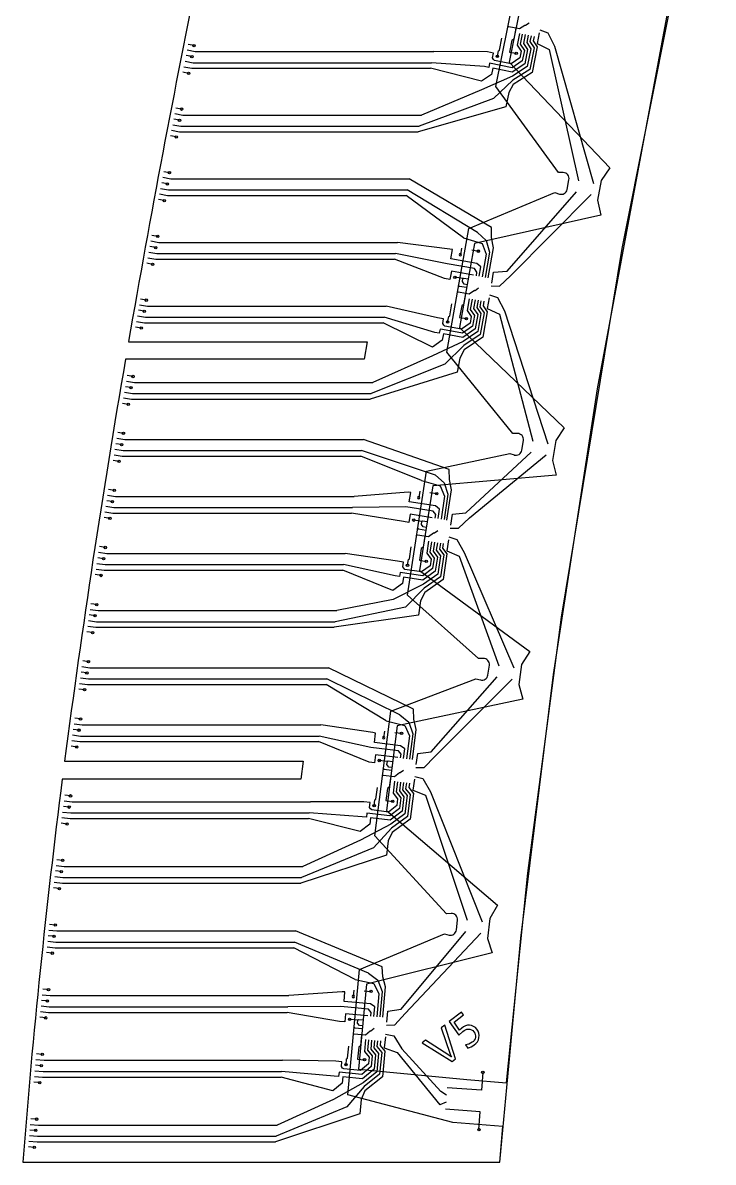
# Model space of a CAD drawing. Extents: x 0 to 257, y 0 to 749.
# Drawn here: x 0 to 115.8, y 0 to 191.1 of the extents above; entities that cross this region are included whole.
import ezdxf

# ---------------------------------------------------------------- set-up
doc = ezdxf.new("R2010")
doc.units = 0
for name, color, linetype in [('V5$B_CU', 70, 'CONTINUOUS'), ('V5$EDGE_CUTS', 118, 'CONTINUOUS'), ('V5$F_CU', 7, 'CONTINUOUS'), ('V5$F_CU_NAME', 7, 'CONTINUOUS'), ('V5$VIAS', 5, 'CONTINUOUS')]:
    doc.layers.add(name, color=color, linetype=linetype)

msp = doc.modelspace()

# ---------------------------------------------------------------- linework, layer by layer
at = {"layer": 'V5$B_CU'}
for p, q in [((100.5, 153.23), (115.75, 229.76)), ((79.32, 180.41), (83.45, 201.09)), ((84.35, 198.55), (81.54, 184.5)), ((81.54, 184.5), (98.43, 166.74)), ((89.83, 165.97), (79.32, 180.41)), ((98.43, 166.74), (96.99, 164.64)), ((90.6, 165.96), (89.83, 165.97)), ((91.26, 163.13), (91.57, 164.77)), ((96.99, 164.64), (96.36, 161.32)), ((74.79, 156.61), (89.22, 162.61)), ((89.22, 162.61), (89.96, 162.37)), ((96.36, 161.32), (96.93, 158.84)), ((96.93, 158.84), (75.74, 154.08)), ((71.09, 135.85), (74.79, 156.61)), ((75.74, 154.08), (73.23, 139.98)), ((90.34, 91.42), (100.5, 153.23)), ((73.23, 139.98), (90.74, 123.17)), ((17.73, 137.61), (57.73, 137.61)), ((57.73, 137.61), (57.22, 134.66)), ((82.16, 122.21), (71.09, 135.85)), ((57.22, 134.66), (17.22, 134.66)), ((90.74, 123.17), (89.35, 121.04)), ((82.93, 122.21), (82.16, 122.21)), ((83.66, 119.4), (83.93, 121.05)), ((89.35, 121.04), (88.8, 117.71)), ((67.71, 115.92), (81.63, 118.84)), ((81.63, 118.84), (82.38, 118.61)), ((88.8, 117.71), (89.42, 115.24)), ((64.48, 95.08), (67.71, 115.92)), ((89.42, 115.24), (68.72, 113.41)), ((68.72, 113.41), (66.52, 99.26)), ((66.52, 99.26), (84.98, 85.63)), ((76.42, 84.47), (64.48, 95.08)), ((84.69, 48.45), (90.34, 91.42)), ((77.19, 84.5), (76.42, 84.47)), ((84.98, 85.63), (83.63, 83.47)), ((77.98, 81.7), (78.22, 83.36)), ((83.63, 83.47), (83.16, 80.12)), ((61.71, 75.66), (75.97, 81.09)), ((75.97, 81.09), (76.72, 80.88)), ((83.16, 80.12), (83.84, 77.67)), ((83.84, 77.67), (62.78, 73.19)), ((59.03, 54.74), (61.71, 75.66)), ((62.78, 73.19), (60.96, 58.98)), ((7, 67.24), (47, 67.24)), ((47, 67.24), (46.62, 64.26)), ((46.62, 64.26), (6.62, 64.26)), ((60.96, 58.98), (79.57, 43.1)), ((71.05, 41.68), (59.03, 54.74)), ((81.1, 13.31), (84.69, 48.45)), ((79.57, 43.1), (78.29, 40.9)), ((71.82, 41.73), (71.05, 41.68)), ((72.69, 38.96), (72.88, 40.62)), ((78.29, 40.9), (77.92, 37.54)), ((56.46, 32.31), (70.7, 38.29)), ((70.7, 38.29), (71.46, 38.1)), ((77.92, 37.54), (78.67, 35.11)), ((78.67, 35.11), (57.61, 29.87)), ((54.48, 11.32), (56.46, 32.31)), ((57.61, 29.87), (56.27, 15.61)), ((56.27, 15.61), (74.46, 13.89)), ((74.46, 13.89), (81.1, 13.31)), ((72.1, 6.68), (54.48, 11.32)), ((80.48, 5.99), (72.1, 6.68)), ((80, 0), (80.48, 5.99)), ((0, 0), (80, 0))]:
    msp.add_line(p, q, dxfattribs=at)
for centre, radius, start, end in [((2152.39, -233.01), 2166.6, 168.44918, 170.15038), ((90.59, 164.96), 1, 349.2845, 89.1842), ((90.28, 163.32), 1, 251.7427, 349.2845), ((1669.18, -150.14), 1676.33, 170.21838, 172.54896), ((82.94, 121.21), 1, 350.5703, 90.47), ((82.67, 119.56), 1, 253.0285, 350.5703), ((77.23, 83.5), 1, 351.8683, 91.768), ((76.99, 81.84), 1, 254.3265, 351.8683), ((1280.39, -99.44), 1284.24, 172.67664, 175.55917), ((71.88, 40.73), 1, 353.6147, 93.5144), ((71.7, 39.07), 1, 256.0728, 353.6147)]:
    msp.add_arc(centre, radius, start, end, dxfattribs=at)
at = {"layer": 'V5$EDGE_CUTS'}
for p, q in [((96.38, 129.71), (108.68, 195.94)), ((17.73, 137.61), (57.73, 137.61)), ((57.73, 137.61), (57.22, 134.66)), ((57.22, 134.66), (17.22, 134.66)), ((88.97, 81.82), (96.38, 129.71)), ((83.48, 37.6), (88.97, 81.82)), ((7, 67.24), (47, 67.24)), ((47, 67.24), (46.62, 64.26)), ((46.62, 64.26), (6.62, 64.26)), ((80, 0), (83.48, 37.6)), ((0, 0), (80, 0))]:
    msp.add_line(p, q, dxfattribs=at)
for centre, radius, start, end in [((2152.39, -233.01), 2166.6, 168.44918, 170.15038), ((1669.18, -150.14), 1676.33, 170.21838, 172.54896), ((1280.39, -99.44), 1284.24, 172.67664, 175.55917)]:
    msp.add_arc(centre, radius, start, end, dxfattribs=at)
at = {"layer": 'V5$F_CU'}
for p, q in [((81.47, 190.42), (81.19, 190.32)), ((83.28, 190.06), (81.47, 190.42)), ((82.67, 190.18), (82.31, 188.37)), ((83.26, 189.3), (82.87, 187.34)), ((84.16, 190.65), (83.28, 190.06)), ((83.75, 189.2), (83.41, 187.49)), ((84.29, 190.62), (84.16, 190.65)), ((84.88, 191.02), (84.29, 190.62)), ((86.59, 189.4), (86.23, 187.59)), ((86.69, 189.89), (88.01, 189.43)), ((88.01, 189.43), (89.12, 187.15)), ((28.71, 187.27), (27.75, 187.46)), ((79.93, 186.52), (80.32, 188.49)), ((81.98, 188.15), (81.59, 186.19)), ((82.31, 188.37), (81.98, 188.15)), ((82.87, 187.34), (83.55, 186.31)), ((83.41, 187.49), (84.09, 186.46)), ((84.24, 189.1), (83.95, 187.63)), ((83.95, 187.63), (84.63, 186.6)), ((84.73, 189.01), (84.48, 187.78)), ((84.48, 187.78), (85.17, 186.75)), ((85.22, 188.91), (85.02, 187.93)), ((85.02, 187.93), (85.71, 186.9)), ((85.71, 188.81), (85.56, 188.08)), ((85.56, 188.08), (86.25, 187.05)), ((86.23, 187.59), (88.27, 186.61)), ((28.34, 185.41), (27.38, 185.6)), ((27.57, 186.53), (28.9, 186.25)), ((28.9, 186.25), (68.9, 186.25)), ((77.89, 186.21), (68.9, 186.25)), ((78.9, 186.01), (77.89, 186.21)), ((78.75, 185.23), (78.9, 186.01)), ((79.56, 185.45), (79.75, 186.41)), ((79.75, 186.41), (79.93, 186.52)), ((81.59, 186.19), (82.72, 185.97)), ((83.55, 186.31), (83.33, 185.21)), ((84.09, 186.46), (83.74, 184.69)), ((84.63, 186.6), (84.16, 184.23)), ((85.17, 186.75), (84.57, 183.75)), ((85.71, 186.9), (84.99, 183.27)), ((86.25, 187.05), (85.4, 182.78)), ((88.27, 186.61), (93.16, 164.6)), ((89.12, 187.15), (95.66, 164.13)), ((27.02, 183.73), (28.36, 183.48)), ((27.2, 184.66), (28.54, 184.4)), ((28.36, 183.48), (68.36, 183.48)), ((28.54, 184.4), (68.54, 184.4)), ((76.91, 181.31), (68.36, 183.48)), ((77.4, 183.76), (68.54, 184.4)), ((78.12, 183.61), (77.4, 183.76)), ((78.26, 184.31), (78.12, 183.61)), ((82.03, 183.55), (78.26, 184.31)), ((78.81, 183.48), (78.6, 182.44)), ((78.93, 184.96), (78.75, 185.23)), ((82.04, 182.83), (78.81, 183.48)), ((79.09, 184.78), (78.93, 184.96)), ((81.86, 184.23), (79.09, 184.78)), ((83.33, 185.21), (81.86, 184.23)), ((83.74, 184.69), (82.03, 183.55)), ((84.16, 184.23), (82.04, 182.83)), ((84.57, 183.75), (82.11, 182.16)), ((27.79, 182.61), (26.83, 182.8)), ((82.11, 182.16), (76.88, 179.83)), ((78.6, 182.44), (76.91, 181.31)), ((84.99, 183.27), (82.18, 181.48)), ((85.4, 182.78), (82.24, 180.76)), ((76.88, 179.83), (66.82, 175.59)), ((82.18, 181.48), (78.94, 178.42)), ((82.24, 180.76), (81.46, 179.39)), ((78.94, 178.42), (66.47, 173.74)), ((81.46, 179.39), (81.01, 177.01)), ((25.49, 175.86), (26.82, 175.59)), ((26.63, 176.61), (25.67, 176.79)), ((81.01, 177.01), (66.29, 172.82)), ((25.13, 173.99), (26.47, 173.74)), ((26.27, 174.74), (25.31, 174.93)), ((26.82, 175.59), (66.82, 175.59)), ((25.73, 171.95), (24.77, 172.13)), ((24.95, 173.06), (26.29, 172.82)), ((26.29, 172.82), (66.29, 172.82)), ((26.47, 173.74), (66.47, 173.74)), ((23.46, 165.18), (24.8, 164.92)), ((24.59, 165.94), (23.64, 166.12)), ((24.8, 164.92), (64.8, 164.92)), ((78.59, 156.76), (64.8, 164.92)), ((23.11, 163.32), (24.45, 163.07)), ((24.25, 164.07), (23.29, 164.25)), ((24.45, 163.07), (64.45, 163.07)), ((76.25, 155.9), (64.45, 163.07)), ((81.2, 149.44), (92.81, 162.75)), ((23.72, 161.27), (22.76, 161.45)), ((22.94, 162.38), (24.28, 162.14)), ((24.28, 162.14), (64.28, 162.14)), ((73.9, 155.03), (64.28, 162.14)), ((81.78, 148.63), (95.31, 162.28)), ((78.58, 155.09), (78.59, 156.76)), ((22.62, 155.26), (21.66, 155.43)), ((73.9, 155.03), (77, 154.07)), ((76.25, 155.9), (77.69, 154.58)), ((78.9, 153.34), (78.58, 155.09)), ((22.28, 153.39), (21.32, 153.56)), ((21.49, 154.5), (22.83, 154.24)), ((22.83, 154.24), (62.83, 154.24)), ((71.59, 153.14), (62.83, 154.24)), ((72.04, 153.06), (71.59, 153.14)), ((71.77, 151.5), (72.04, 153.06)), ((73.55, 153.27), (73.36, 152.19)), ((75.26, 153), (76.39, 152.79)), ((77, 154.07), (77.7, 152.31)), ((77.69, 154.58), (78.27, 152.64)), ((78.01, 148.32), (78.9, 153.34)), ((20.98, 151.69), (22.32, 151.46)), ((21.15, 152.63), (22.49, 152.39)), ((22.32, 151.46), (62.32, 151.46)), ((22.49, 152.39), (62.49, 152.39)), ((70.71, 148.22), (62.32, 151.46)), ((71.15, 150.68), (62.49, 152.39)), ((76.15, 150.72), (71.77, 151.5)), ((77.7, 152.31), (77.02, 148.49)), ((78.27, 152.64), (77.51, 148.4)), ((21.77, 150.58), (20.81, 150.76)), ((75.74, 149.86), (71.15, 150.68)), ((71.85, 149.41), (71.61, 148.06)), ((75.54, 148.75), (71.85, 149.41)), ((76.15, 149.28), (75.74, 149.86)), ((76.04, 148.67), (76.15, 149.28)), ((76.81, 150.18), (76.15, 150.72)), ((76.53, 148.58), (76.81, 150.18)), ((78.61, 147.45), (78.94, 149.27)), ((78.94, 149.27), (81.2, 149.44)), ((71.61, 148.06), (70.71, 148.22)), ((73.79, 148.18), (72.44, 148.42)), ((73.7, 147.69), (73.79, 148.18)), ((74.01, 147.25), (73.7, 147.69)), ((73.79, 148.18), (73.94, 148.28)), ((73.94, 148.28), (74.67, 148.15)), ((74.5, 147.16), (74.01, 147.25)), ((79.92, 146.91), (81.78, 148.63)), ((73.03, 145.9), (72.76, 145.8)), ((73.21, 146.89), (72.99, 147.08)), ((74.24, 145.69), (73.03, 145.9)), ((74.41, 146.67), (73.21, 146.89)), ((74.24, 145.69), (73.91, 143.86)), ((74.85, 145.58), (74.24, 145.69)), ((75.72, 146.18), (74.85, 145.58)), ((75.84, 146.16), (75.72, 146.18)), ((76.42, 146.57), (75.84, 146.16)), ((78.26, 145.48), (79.59, 145.04)), ((78.52, 146.95), (79.92, 146.91)), ((19.57, 143.8), (20.91, 143.55)), ((20.7, 144.57), (19.74, 144.74)), ((20.91, 143.55), (60.91, 143.55)), ((69.54, 141.61), (60.91, 143.55)), ((71.57, 141.97), (71.92, 143.94)), ((73.59, 143.64), (73.24, 141.67)), ((73.91, 143.86), (73.59, 143.64)), ((74.84, 144.82), (74.49, 142.85)), ((75.34, 144.73), (75.03, 143.01)), ((75.83, 144.64), (75.57, 143.16)), ((76.32, 144.55), (76.1, 143.32)), ((76.1, 143.32), (76.81, 142.31)), ((76.81, 144.47), (76.64, 143.48)), ((76.64, 143.48), (77.35, 142.47)), ((77.3, 144.38), (77.17, 143.64)), ((77.17, 143.64), (77.88, 142.63)), ((78.17, 144.99), (77.85, 143.17)), ((79.59, 145.04), (80.75, 142.79)), ((19.24, 141.93), (20.58, 141.7)), ((20.37, 142.7), (19.41, 142.87)), ((20.58, 141.7), (60.58, 141.7)), ((69.1, 139.15), (60.58, 141.7)), ((70.56, 141.43), (69.54, 141.61)), ((70.42, 140.65), (70.56, 141.43)), ((71.23, 140.89), (71.4, 141.85)), ((71.4, 141.85), (71.57, 141.97)), ((73.24, 141.67), (74.38, 141.47)), ((74.49, 142.85), (75.2, 141.83)), ((75.2, 141.83), (75, 140.73)), ((75.03, 143.01), (75.74, 141.99)), ((75.74, 141.99), (75.42, 140.22)), ((75.57, 143.16), (76.27, 142.15)), ((76.27, 142.15), (75.85, 139.76)), ((76.81, 142.31), (76.27, 139.29)), ((77.35, 142.47), (76.7, 138.82)), ((77.88, 142.63), (77.12, 138.34)), ((77.85, 143.17), (79.92, 142.23)), ((79.92, 142.23), (85.53, 120.92)), ((80.75, 142.79), (88.03, 120.5)), ((19.87, 139.89), (18.91, 140.06)), ((19.08, 140.99), (20.42, 140.77)), ((20.42, 140.77), (60.42, 140.77)), ((68.67, 136.69), (60.42, 140.77)), ((69.95, 139.72), (69.82, 139.02)), ((70.34, 139.65), (69.95, 139.72)), ((73.74, 139.05), (70.34, 139.65)), ((70.6, 140.39), (70.42, 140.65)), ((70.77, 140.21), (70.6, 140.39)), ((73.56, 139.71), (70.77, 140.21)), ((75, 140.73), (73.56, 139.71)), ((75.42, 140.22), (73.74, 139.05)), ((75.85, 139.76), (73.76, 138.32)), ((70.33, 137.86), (68.67, 136.69)), ((73.84, 137.65), (68.67, 135.21)), ((69.82, 139.02), (69.1, 139.15)), ((70.52, 138.9), (70.33, 137.86)), ((73.76, 138.32), (70.52, 138.9)), ((76.27, 139.29), (73.84, 137.65)), ((76.7, 138.82), (73.93, 136.98)), ((77.12, 138.34), (74.01, 136.26)), ((73.93, 136.98), (70.76, 133.85)), ((74.01, 136.26), (73.25, 134.87)), ((70.76, 133.85), (58.38, 128.9)), ((68.67, 135.21), (58.7, 130.76)), ((73.25, 134.87), (72.85, 132.48)), ((18.47, 131.77), (17.51, 131.93)), ((72.85, 132.48), (58.23, 127.97)), ((18.16, 129.9), (17.2, 130.06)), ((17.36, 131), (18.7, 130.76)), ((18.7, 130.76), (58.7, 130.76)), ((16.88, 128.19), (18.23, 127.97)), ((17.04, 129.12), (18.38, 128.9)), ((18.38, 128.9), (58.38, 128.9)), ((17.68, 127.09), (16.72, 127.25)), ((18.23, 127.97), (58.23, 127.97)), ((16.88, 122.22), (15.91, 122.38)), ((16.57, 120.34), (15.61, 120.5)), ((15.76, 121.44), (17.1, 121.21)), ((17.1, 121.21), (57.1, 121.21)), ((71.51, 116.15), (57.1, 121.21)), ((15.3, 118.63), (16.65, 118.42)), ((15.45, 119.56), (16.8, 119.35)), ((16.8, 119.35), (56.8, 119.35)), ((69.18, 115.24), (56.8, 119.35)), ((74.28, 108.89), (85.22, 119.06)), ((74.88, 108.09), (87.72, 118.64)), ((16.11, 117.53), (15.15, 117.69)), ((16.65, 118.42), (56.65, 118.42)), ((66.86, 114.32), (56.65, 118.42)), ((69.18, 115.24), (70.65, 113.96)), ((71.54, 114.48), (71.51, 116.15)), ((15.33, 112.66), (14.36, 112.81)), ((66.86, 114.32), (69.98, 113.43)), ((69.98, 113.43), (70.72, 111.68)), ((70.65, 113.96), (71.28, 112.03)), ((71.89, 112.74), (71.54, 114.48)), ((15.03, 110.78), (14.07, 110.93)), ((14.22, 111.87), (15.56, 111.65)), ((15.56, 111.65), (55.56, 111.65)), ((64.59, 112.38), (55.56, 111.65)), ((65.05, 112.31), (64.59, 112.38)), ((64.8, 110.74), (65.05, 112.31)), ((66.55, 112.55), (66.38, 111.47)), ((68.26, 112.31), (69.4, 112.14)), ((70.72, 111.68), (70.12, 107.85)), ((71.28, 112.03), (70.62, 107.78)), ((71.11, 107.7), (71.89, 112.74)), ((13.77, 109.06), (15.12, 108.86)), ((13.92, 110), (15.27, 109.79)), ((15.27, 109.79), (55.27, 109.79)), ((64.21, 109.91), (55.27, 109.79)), ((68.81, 109.19), (64.21, 109.91)), ((69.2, 110.06), (64.8, 110.74)), ((69.23, 108.62), (68.81, 109.19)), ((69.88, 109.53), (69.2, 110.06)), ((69.63, 107.93), (69.88, 109.53)), ((14.59, 107.97), (13.62, 108.12)), ((15.12, 108.86), (55.12, 108.86)), ((63.82, 107.44), (55.12, 108.86)), ((64.73, 107.3), (63.82, 107.44)), ((64.94, 108.66), (64.73, 107.3)), ((68.64, 108.08), (64.94, 108.66)), ((66.9, 107.47), (65.54, 107.68)), ((66.83, 106.97), (66.9, 107.47)), ((66.9, 107.47), (67.04, 107.57)), ((67.04, 107.57), (67.79, 107.45)), ((69.14, 108), (69.23, 108.62)), ((71.74, 106.84), (72.02, 108.67)), ((72.02, 108.67), (74.28, 108.89)), ((73.06, 106.33), (74.88, 108.09)), ((66.19, 105.17), (65.92, 105.06)), ((66.35, 106.16), (66.12, 106.35)), ((68.02, 104.89), (66.19, 105.17)), ((67.56, 105.97), (66.35, 106.16)), ((67.14, 106.54), (66.83, 106.97)), ((67.63, 106.47), (67.14, 106.54)), ((68.88, 105.52), (68.02, 104.89)), ((69, 105.5), (68.88, 105.52)), ((69.57, 105.91), (69, 105.5)), ((71.66, 106.35), (73.06, 106.33)), ((13.83, 103.09), (12.87, 103.24)), ((67.4, 104.98), (67.12, 103.16)), ((68.03, 104.13), (67.72, 102.15)), ((68.52, 104.05), (68.26, 102.32)), ((69.02, 103.98), (68.79, 102.49)), ((69.51, 103.9), (69.32, 102.66)), ((70.01, 103.82), (69.85, 102.83)), ((70.5, 103.75), (70.39, 103)), ((71.36, 104.37), (71.07, 102.55)), ((71.43, 104.87), (72.77, 104.46)), ((72.77, 104.46), (73.98, 102.23)), ((13.55, 101.21), (12.58, 101.36)), ((12.72, 102.3), (14.07, 102.08)), ((14.07, 102.08), (54.07, 102.08)), ((62.8, 100.81), (54.07, 102.08)), ((64.82, 101.21), (65.13, 103.19)), ((66.81, 102.93), (66.5, 100.95)), ((67.12, 103.16), (66.81, 102.93)), ((67.72, 102.15), (68.45, 101.15)), ((68.26, 102.32), (68.99, 101.32)), ((68.99, 101.32), (68.71, 99.55)), ((68.79, 102.49), (69.52, 101.49)), ((69.52, 101.49), (69.15, 99.1)), ((69.32, 102.66), (70.05, 101.67)), ((70.05, 101.67), (69.58, 98.64)), ((69.85, 102.83), (70.58, 101.84)), ((70.58, 101.84), (70.02, 98.18)), ((70.39, 103), (71.12, 102.01)), ((71.12, 102.01), (70.45, 97.71)), ((71.07, 102.55), (73.16, 101.65)), ((73.16, 101.65), (79.81, 83.26)), ((73.98, 102.23), (82.33, 82.9)), ((12.3, 99.48), (13.65, 99.29)), ((12.44, 100.42), (13.79, 100.22)), ((13.79, 100.22), (53.79, 100.22)), ((62.42, 98.34), (53.79, 100.22)), ((63.82, 100.65), (62.8, 100.81)), ((63.7, 99.87), (63.82, 100.65)), ((63.89, 99.61), (63.7, 99.87)), ((64.06, 99.43), (63.89, 99.61)), ((66.86, 99), (64.06, 99.43)), ((64.5, 100.12), (64.65, 101.08)), ((64.65, 101.08), (64.82, 101.21)), ((66.5, 100.95), (67.64, 100.77)), ((68.28, 100.04), (66.86, 99)), ((68.71, 99.55), (67.06, 98.33)), ((68.45, 101.15), (68.28, 100.04)), ((13.12, 98.4), (12.15, 98.54)), ((13.65, 99.29), (53.65, 99.29)), ((62.03, 95.87), (53.65, 99.29)), ((63.14, 98.22), (62.42, 98.34)), ((63.25, 98.92), (63.14, 98.22)), ((67.06, 98.33), (63.25, 98.92)), ((63.84, 98.12), (63.68, 97.07)), ((67.09, 97.61), (63.84, 98.12)), ((69.15, 99.1), (67.09, 97.61)), ((69.58, 98.64), (67.19, 96.94)), ((70.02, 98.18), (67.29, 96.27)), ((70.45, 97.71), (67.38, 95.55)), ((63.68, 97.07), (62.03, 95.87)), ((67.19, 96.94), (62.07, 94.39)), ((67.29, 96.27), (64.19, 93.07)), ((67.38, 95.55), (66.66, 94.15)), ((12.39, 93.52), (11.43, 93.66)), ((62.07, 94.39), (52.63, 92.51)), ((66.66, 94.15), (66.32, 91.75)), ((12.12, 91.64), (11.15, 91.78)), ((11.29, 92.72), (12.63, 92.51)), ((12.63, 92.51), (52.63, 92.51)), ((66.32, 91.75), (52.23, 89.71)), ((64.19, 93.07), (52.36, 90.64)), ((10.88, 89.9), (12.23, 89.71)), ((11.01, 90.84), (12.36, 90.64)), ((12.36, 90.64), (52.36, 90.64)), ((11.7, 88.82), (10.74, 88.96)), ((12.23, 89.71), (52.23, 89.71)), ((10.74, 82.05), (9.78, 82.19)), ((9.91, 83.13), (11.26, 82.93)), ((11.01, 83.93), (10.04, 84.07)), ((11.26, 82.93), (51.26, 82.93)), ((65.5, 76), (51.26, 82.93)), ((9.52, 80.3), (10.87, 80.13)), ((9.65, 81.25), (11, 81.06)), ((11, 81.06), (51, 81.06)), ((63.2, 75.02), (51, 81.06)), ((68.46, 68.81), (79.55, 81.39)), ((69.08, 68.03), (82.06, 81.03)), ((10.35, 79.23), (9.38, 79.36)), ((10.87, 80.13), (50.87, 80.13)), ((60.9, 74.04), (50.87, 80.13)), ((63.2, 75.02), (64.7, 73.78)), ((65.57, 74.33), (65.5, 76)), ((8.59, 73.53), (9.94, 73.34)), ((9.68, 74.34), (8.72, 74.47)), ((9.94, 73.34), (49.94, 73.34)), ((58.68, 72.04), (49.94, 73.34)), ((60.9, 74.04), (64.04, 73.23)), ((64.04, 73.23), (64.83, 71.51)), ((64.7, 73.78), (65.38, 71.87)), ((65.97, 72.59), (65.57, 74.33)), ((8.21, 70.7), (9.57, 70.54)), ((8.34, 71.65), (9.69, 71.47)), ((9.43, 72.46), (8.46, 72.59)), ((9.69, 71.47), (49.69, 71.47)), ((58.36, 69.56), (49.69, 71.47)), ((59.14, 71.98), (58.68, 72.04)), ((58.94, 70.41), (59.14, 71.98)), ((60.64, 72.27), (60.5, 71.18)), ((62.35, 72.07), (63.49, 71.93)), ((64.83, 71.51), (64.33, 67.66)), ((65.38, 71.87), (64.83, 67.6)), ((65.33, 67.53), (65.97, 72.59)), ((9.05, 69.63), (8.09, 69.76)), ((9.57, 70.54), (49.57, 70.54)), ((58.05, 67.08), (49.57, 70.54)), ((62.99, 68.97), (58.36, 69.56)), ((63.35, 69.85), (58.94, 70.41)), ((63.42, 68.41), (62.99, 68.97)), ((64.04, 69.34), (63.35, 69.85)), ((63.84, 67.73), (64.04, 69.34)), ((66.21, 68.53), (68.46, 68.81)), ((58.95, 66.97), (58.05, 67.08)), ((59.13, 68.33), (58.95, 66.97)), ((62.85, 67.85), (59.13, 68.33)), ((61.12, 67.19), (59.76, 67.37)), ((61.06, 66.7), (61.12, 67.19)), ((61.12, 67.19), (61.26, 67.3)), ((61.26, 67.3), (62.01, 67.2)), ((63.34, 67.79), (63.42, 68.41)), ((65.97, 66.7), (66.21, 68.53)), ((67.3, 66.22), (69.08, 68.03)), ((60.6, 65.87), (60.37, 66.05)), ((61.82, 65.72), (60.6, 65.87)), ((61.38, 66.28), (61.06, 66.7)), ((61.88, 66.21), (61.38, 66.28)), ((63.15, 65.29), (62.31, 64.64)), ((63.27, 65.28), (63.15, 65.29)), ((63.83, 65.71), (63.27, 65.28)), ((65.91, 66.2), (67.3, 66.22)), ((60.47, 64.88), (60.21, 64.76)), ((62.31, 64.64), (60.47, 64.88)), ((61.69, 64.72), (61.45, 62.89)), ((62.34, 63.89), (62.08, 61.9)), ((62.83, 63.82), (62.61, 62.09)), ((63.33, 63.76), (63.14, 62.27)), ((63.82, 63.69), (63.67, 62.45)), ((64.32, 63.63), (64.19, 62.64)), ((64.82, 63.57), (64.72, 62.82)), ((65.66, 64.22), (65.42, 62.38)), ((65.72, 64.71), (67.06, 64.34)), ((67.06, 64.34), (68.33, 62.14)), ((8, 61.44), (7.03, 61.56)), ((59.21, 60.88), (59.46, 62.87)), ((61.15, 62.65), (60.89, 60.67)), ((61.45, 62.89), (61.15, 62.65)), ((62.08, 61.9), (62.84, 60.92)), ((62.61, 62.09), (63.37, 61.11)), ((63.14, 62.27), (63.9, 61.29)), ((63.9, 61.29), (63.59, 58.89)), ((63.67, 62.45), (64.42, 61.48)), ((64.42, 61.48), (64.03, 58.44)), ((64.19, 62.64), (64.95, 61.66)), ((64.95, 61.66), (64.48, 57.99)), ((64.72, 62.82), (65.48, 61.84)), ((65.48, 61.84), (64.93, 57.53)), ((65.42, 62.38), (67.53, 61.55)), ((67.53, 61.55), (74.48, 40.58)), ((68.33, 62.14), (77, 40.29)), ((7.77, 59.55), (6.8, 59.67)), ((6.91, 60.62), (8.26, 60.44)), ((8.26, 60.44), (48.26, 60.44)), ((57.2, 60.43), (48.26, 60.44)), ((58.22, 60.3), (57.2, 60.43)), ((58.12, 59.51), (58.22, 60.3)), ((58.32, 59.26), (58.12, 59.51)), ((58.5, 59.08), (58.32, 59.26)), ((58.91, 59.79), (59.04, 60.75)), ((59.04, 60.75), (59.21, 60.88)), ((60.89, 60.67), (62.03, 60.52)), ((62.7, 59.81), (61.3, 58.73)), ((63.14, 59.32), (61.52, 58.07)), ((62.84, 60.92), (62.7, 59.81)), ((63.37, 61.11), (63.14, 59.32)), ((6.56, 57.79), (7.92, 57.63)), ((6.68, 58.73), (8.03, 58.57)), ((7.92, 57.63), (47.92, 57.63)), ((8.03, 58.57), (48.03, 58.57)), ((56.56, 55.47), (47.92, 57.63)), ((56.88, 57.95), (48.03, 58.57)), ((57.6, 57.86), (56.88, 57.95)), ((57.69, 58.56), (57.6, 57.86)), ((61.52, 58.07), (57.69, 58.56)), ((58.31, 57.77), (58.17, 56.71)), ((61.57, 57.35), (58.31, 57.77)), ((61.3, 58.73), (58.5, 59.08)), ((63.59, 58.89), (61.57, 57.35)), ((64.03, 58.44), (61.69, 56.68)), ((64.48, 57.99), (61.81, 56.01)), ((64.93, 57.53), (61.92, 55.29)), ((7.41, 56.72), (6.45, 56.84)), ((58.17, 56.71), (56.56, 55.47)), ((61.69, 56.68), (56.63, 53.99)), ((61.81, 56.01), (58.79, 52.73)), ((56.63, 53.99), (46.95, 49.61)), ((61.23, 53.87), (60.95, 51.47)), ((61.92, 55.29), (61.23, 53.87)), ((58.79, 52.73), (46.74, 47.74)), ((5.6, 49.78), (6.95, 49.61)), ((6.68, 50.61), (5.71, 50.73)), ((60.95, 51.47), (46.63, 46.81)), ((5.38, 47.89), (6.74, 47.74)), ((6.46, 48.73), (5.49, 48.84)), ((6.95, 49.61), (46.95, 49.61)), ((6.13, 45.89), (5.16, 46.01)), ((5.27, 46.95), (6.63, 46.81)), ((6.63, 46.81), (46.63, 46.81)), ((6.74, 47.74), (46.74, 47.74)), ((4.38, 38.94), (5.73, 38.78)), ((5.45, 39.78), (4.48, 39.88)), ((5.73, 38.78), (45.73, 38.78)), ((60.24, 32.77), (45.73, 38.78)), ((63.43, 25.68), (74.27, 38.7)), ((64.09, 24.93), (76.79, 38.42)), ((4.17, 37.05), (5.53, 36.91)), ((5.24, 37.89), (4.27, 37.99)), ((5.53, 36.91), (45.53, 36.91)), ((57.97, 31.72), (45.53, 36.91)), ((4.94, 35.06), (3.97, 35.16)), ((4.07, 36.11), (5.43, 35.97)), ((5.43, 35.97), (45.43, 35.97)), ((55.7, 30.67), (45.43, 35.97)), ((60.37, 31.11), (60.24, 32.77)), ((55.7, 30.67), (58.87, 29.96)), ((57.97, 31.72), (59.52, 30.53)), ((60.82, 29.39), (60.37, 31.11)), ((4.31, 28.94), (3.34, 29.03)), ((55.5, 28.88), (55.4, 27.79)), ((57.22, 28.75), (58.37, 28.64)), ((58.87, 29.96), (59.71, 28.26)), ((59.52, 30.53), (60.25, 28.64)), ((60.34, 24.31), (60.82, 29.39)), ((4.12, 27.04), (3.15, 27.14)), ((3.24, 28.09), (4.6, 27.94)), ((4.6, 27.94), (44.6, 27.94)), ((53.55, 28.59), (44.6, 27.94)), ((54.01, 28.55), (53.55, 28.59)), ((53.87, 26.97), (54.01, 28.55)), ((58.3, 26.55), (53.87, 26.97)), ((59.71, 28.26), (59.35, 24.4)), ((60.25, 28.64), (59.85, 24.36)), ((2.96, 25.25), (4.32, 25.13)), ((3.06, 26.2), (4.41, 26.07)), ((4.32, 25.13), (44.32, 25.13)), ((4.41, 26.07), (44.41, 26.07)), ((53.08, 23.61), (44.32, 25.13)), ((53.32, 26.1), (44.41, 26.07)), ((57.96, 25.66), (53.32, 26.1)), ((54.12, 24.9), (53.99, 23.53)), ((57.86, 24.54), (54.12, 24.9)), ((58.41, 25.12), (57.96, 25.66)), ((59, 26.07), (58.3, 26.55)), ((58.35, 24.5), (58.41, 25.12)), ((58.85, 24.45), (59, 26.07)), ((61.02, 23.49), (61.19, 25.33)), ((61.19, 25.33), (63.43, 25.68)), ((62.37, 23.06), (64.09, 24.93)), ((3.84, 24.21), (2.87, 24.3)), ((53.99, 23.53), (53.08, 23.61)), ((56.16, 23.83), (54.79, 23.96)), ((56.11, 23.33), (56.16, 23.83)), ((56.45, 22.92), (56.11, 23.33)), ((56.16, 23.83), (56.29, 23.94)), ((56.29, 23.94), (57.04, 23.87)), ((60.97, 22.99), (62.37, 23.06)), ((55.58, 21.49), (55.32, 21.37)), ((55.68, 22.49), (55.44, 22.66)), ((56.8, 21.38), (55.58, 21.49)), ((56.9, 22.37), (55.68, 22.49)), ((56.94, 22.87), (56.45, 22.92)), ((56.8, 21.38), (56.63, 19.54)), ((57.43, 21.32), (56.8, 21.38)), ((58.24, 22), (57.43, 21.32)), ((58.37, 21.98), (58.24, 22)), ((58.91, 22.44), (58.37, 21.98)), ((60.83, 21.5), (62.19, 21.18)), ((62.19, 21.18), (63.53, 19.02)), ((54.45, 17.46), (54.64, 19.45)), ((56.33, 19.29), (56.14, 17.3)), ((56.63, 19.54), (56.33, 19.29)), ((57.48, 20.56), (57.29, 18.57)), ((57.98, 20.51), (57.81, 18.77)), ((58.47, 20.47), (58.33, 18.97)), ((58.97, 20.42), (58.86, 19.18)), ((58.86, 19.18), (59.64, 18.22)), ((59.47, 20.37), (59.38, 19.38)), ((59.38, 19.38), (60.17, 18.42)), ((59.97, 20.33), (59.9, 19.58)), ((59.9, 19.58), (60.69, 18.63)), ((60.79, 21), (60.61, 19.16)), ((60.61, 19.16), (62.75, 18.4)), ((2.21, 17.22), (3.56, 17.09)), ((3.26, 18.08), (2.29, 18.17)), ((54.19, 16.35), (54.29, 17.32)), ((54.29, 17.32), (54.45, 17.46)), ((56.14, 17.3), (57.29, 17.19)), ((57.29, 18.57), (58.08, 17.62)), ((57.81, 18.77), (58.6, 17.82)), ((58.08, 17.62), (57.97, 16.5)), ((58.33, 18.97), (59.12, 18.02)), ((58.6, 17.82), (58.43, 16.03)), ((59.12, 18.02), (58.89, 15.61)), ((59.64, 18.22), (59.36, 15.17)), ((60.17, 18.42), (59.82, 14.74)), ((60.69, 18.63), (60.28, 14.3)), ((62.75, 18.4), (69.94, 9.64)), ((63.53, 19.02), (70.09, 11.84)), ((2.04, 15.33), (3.39, 15.21)), ((3.09, 16.19), (2.12, 16.28)), ((3.56, 17.09), (43.56, 17.09)), ((52.46, 16.94), (43.56, 17.09)), ((53.49, 16.84), (52.46, 16.94)), ((53.41, 16.05), (53.49, 16.84)), ((53.61, 15.8), (53.41, 16.05)), ((53.8, 15.64), (53.61, 15.8)), ((56.61, 15.37), (53.8, 15.64)), ((57.97, 16.5), (56.61, 15.37)), ((58.43, 16.03), (56.85, 14.72)), ((58.89, 15.61), (56.93, 14)), ((2.84, 13.35), (1.87, 13.44)), ((1.95, 14.38), (3.31, 14.27)), ((3.31, 14.27), (43.31, 14.27)), ((3.39, 15.21), (43.39, 15.21)), ((51.99, 11.96), (43.31, 14.27)), ((52.22, 14.45), (43.39, 15.21)), ((52.95, 14.38), (52.22, 14.45)), ((53.02, 15.08), (52.95, 14.38)), ((56.85, 14.72), (53.02, 15.08)), ((53.65, 14.31), (53.55, 13.26)), ((56.93, 14), (53.65, 14.31)), ((59.36, 15.17), (57.07, 13.34)), ((59.82, 14.74), (57.21, 12.68)), ((60.28, 14.3), (57.34, 11.96)), ((77.13, 15.05), (76.93, 12.06)), ((53.55, 13.26), (51.99, 11.96)), ((57.07, 13.34), (52.11, 10.49)), ((57.21, 12.68), (54.31, 9.29)), ((57.34, 11.96), (56.71, 10.52)), ((71.05, 11.27), (70.09, 11.84)), ((76.93, 12.06), (71.14, 12.47)), ((52.11, 10.49), (42.62, 6.23)), ((56.71, 10.52), (56.5, 8.1)), ((70.97, 10.07), (69.94, 9.64)), ((56.5, 8.1), (42.39, 3.41)), ((54.31, 9.29), (42.47, 4.35)), ((76.67, 8.47), (70.89, 8.87)), ((76.47, 5.48), (76.67, 8.47)), ((1.26, 6.35), (2.62, 6.23)), ((2.31, 7.22), (1.34, 7.3)), ((2.62, 6.23), (42.62, 6.23)), ((1.11, 4.46), (2.47, 4.35)), ((2.16, 5.33), (1.18, 5.4)), ((2.47, 4.35), (42.47, 4.35)), ((1.92, 2.48), (0.95, 2.56)), ((1.03, 3.51), (2.39, 3.41)), ((2.39, 3.41), (42.39, 3.41))]:
    msp.add_line(p, q, dxfattribs=at)
for centre in [(28.71, 187.27), (28.34, 185.41), (27.79, 182.61), (26.63, 176.61), (26.27, 174.74), (25.73, 171.95), (24.59, 165.94), (24.25, 164.07), (23.72, 161.27), (22.62, 155.26), (22.28, 153.39), (21.77, 150.58), (20.7, 144.57), (20.37, 142.7), (19.87, 139.89), (18.47, 131.77), (18.16, 129.9), (17.68, 127.09), (16.88, 122.22), (16.57, 120.34), (16.11, 117.53), (15.33, 112.66), (15.03, 110.78), (14.59, 107.97), (13.83, 103.09), (13.55, 101.21), (13.12, 98.4), (12.39, 93.52), (12.12, 91.64), (11.7, 88.82), (11.01, 83.93), (10.74, 82.05), (10.35, 79.23), (9.68, 74.34), (9.43, 72.46), (9.05, 69.63), (8, 61.44), (7.77, 59.55), (7.41, 56.72), (6.68, 50.61), (6.46, 48.73), (6.13, 45.89), (5.45, 39.78), (5.24, 37.89), (4.94, 35.06), (4.31, 28.94), (4.12, 27.04), (3.84, 24.21), (3.26, 18.08), (3.09, 16.19), (2.84, 13.35), (2.31, 7.22), (2.16, 5.33), (1.92, 2.48)]:
    msp.add_circle(centre, 0.202, dxfattribs=at)
at = {"layer": 'V5$F_CU_NAME'}
for p, q in [((73.54, 25.19), (71.51, 23.61)), ((73.89, 24.73), (73.54, 25.19)), ((70.73, 22.99), (70.17, 22.56)), ((72.53, 17.35), (70.73, 22.99)), ((71.51, 23.61), (73.08, 21.29)), ((72.3, 23.49), (73.89, 24.73)), ((73.22, 22.14), (72.3, 23.49)), ((70.17, 22.56), (71.65, 18.13)), ((73.08, 21.29), (73.79, 21.91)), ((73.61, 22.47), (73.22, 22.14)), ((67.53, 20.49), (66.95, 20.04)), ((66.95, 20.04), (71.96, 16.91)), ((71.45, 17.97), (67.53, 20.49)), ((74.2, 19.69), (74.62, 19.15)), ((71.84, 17.65), (71.45, 17.97)), ((71.65, 18.13), (71.85, 17.66)), ((71.85, 17.66), (71.84, 17.65)), ((71.96, 16.91), (72.53, 17.35))]:
    msp.add_line(p, q, dxfattribs=at)
for centre, radius, start, end in [((74.79, 21.34), 1.64, 36.1423, 136.3559), ((74.74, 21.19), 1.77, 301.7164, 38.9768), ((74.18, 21.35), 2.24, 281.366, 311.7916)]:
    msp.add_arc(centre, radius, start, end, dxfattribs=at)
at = {"layer": 'V5$F_CU_NAME', "extrusion": (0, 0, -1)}
for centre, radius, start, end in [((-74.69, 21.14), 1.19, 40.589, 141.7513), ((-74.71, 21.12), 1.19, 140.5353, 237.8632), ((-74.06, 21.8), 2.12, 232.7752, 266.1291)]:
    msp.add_arc(centre, radius, start, end, dxfattribs=at)
at = {"layer": 'V5$VIAS'}
for centre in [(79.56, 185.45), (82.72, 185.97), (76.39, 152.79), (72.44, 148.42), (74.38, 141.47), (71.23, 140.89), (69.4, 112.14), (65.54, 107.68), (64.5, 100.12), (67.64, 100.77), (63.49, 71.93), (59.76, 67.37), (58.91, 59.79), (62.03, 60.52), (58.37, 28.64), (54.79, 23.96), (57.29, 17.19), (54.19, 16.35), (77.13, 15.05), (76.47, 5.48)]:
    msp.add_circle(centre, 0.202, dxfattribs=at)
at = {"layer": 'V5$VIAS', "extrusion": (0, 0, -1)}
for centre in [(-73.36, 152.19), (-66.38, 111.47), (-60.5, 71.18), (-55.4, 27.79)]:
    msp.add_circle(centre, 0.202, dxfattribs=at)

doc.saveas('drawing.dxf')
